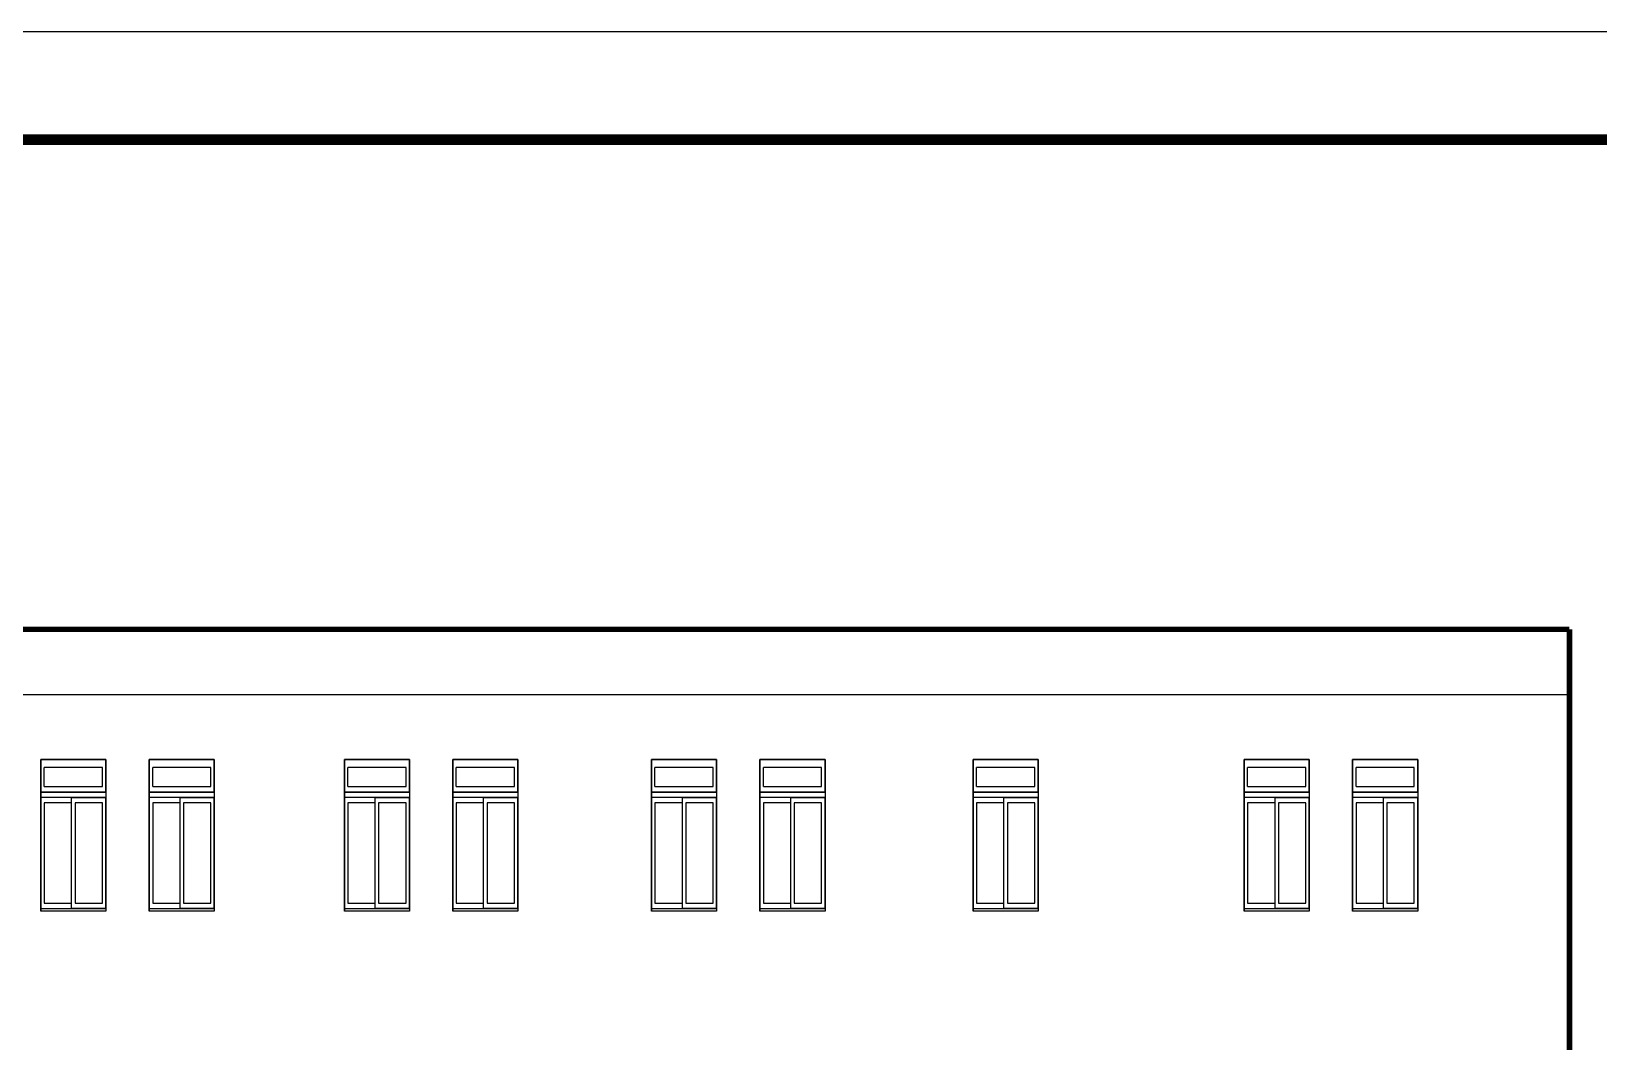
# Model space of a CAD drawing. Extents: x -55219 to 470149, y 494712 to 780039.
# Drawn here: x 299083 to 320768, y 569827 to 583812 of the extents above; entities that cross this region are included whole.
import ezdxf

# ---------------------------------------------------------------- set-up
doc = ezdxf.new("R2010")
doc.units = 0
doc.header["$LTSCALE"] = 1500
doc.header["$MEASUREMENT"] = 0
doc.layers.add('LVTRY', color=6, linetype='CONTINUOUS')
doc.layers.add('PUB_TITLE', color=4, linetype='CONTINUOUS')

msp = doc.modelspace()

# ---------------------------------------------------------------- linework, layer by layer
at = {"layer": 'LVTRY', "color": 7}
for p, q in [((277664.3, 574632.8), (320364.3, 574632.8)), ((299214.3, 573732.8), (299214.3, 571632.8)), ((299214.3, 573732.8), (299214.3, 573282.8)), ((299214.3, 573282.8), (299214.3, 573732.8)), ((299214.3, 573732.8), (299214.3, 573282.8)), ((299214.3, 573282.8), (299214.3, 573732.8)), ((299214.3, 573282.8), (299214.3, 573732.8)), ((300114.3, 573732.8), (299214.3, 573732.8)), ((300114.3, 573732.8), (299214.3, 573732.8)), ((299214.3, 573732.8), (300114.3, 573732.8)), ((300114.3, 573732.8), (299214.3, 573732.8)), ((300114.3, 573732.8), (299214.3, 573732.8)), ((300066.9, 573620.3), (299261.7, 573620.3)), ((300066.9, 573620.3), (299261.7, 573620.3)), ((299261.7, 573357.8), (299261.7, 573620.3)), ((299261.7, 573357.8), (299261.7, 573620.3)), ((300066.9, 573357.8), (300066.9, 573620.3)), ((300066.9, 573357.8), (300066.9, 573620.3)), ((300114.3, 573732.8), (300114.3, 571632.8)), ((300114.3, 573282.8), (300114.3, 573732.8)), ((300114.3, 573732.8), (300114.3, 573282.8)), ((300114.3, 573732.8), (300114.3, 573282.8)), ((300114.3, 573732.8), (300114.3, 573282.8)), ((300114.3, 573732.8), (300114.3, 573282.8)), ((300714.3, 573732.8), (300714.3, 571632.8)), ((301614.3, 573732.8), (300714.3, 573732.8)), ((301614.3, 573732.8), (300714.3, 573732.8)), ((300714.3, 573732.8), (301614.3, 573732.8)), ((301614.3, 573732.8), (300714.3, 573732.8)), ((301614.3, 573732.8), (300714.3, 573732.8)), ((300714.3, 573732.8), (300714.3, 573282.8)), ((300714.3, 573282.8), (300714.3, 573732.8)), ((300714.3, 573732.8), (300714.3, 573282.8)), ((300714.3, 573282.8), (300714.3, 573732.8)), ((300714.3, 573282.8), (300714.3, 573732.8)), ((301566.9, 573620.3), (300761.7, 573620.3)), ((301566.9, 573620.3), (300761.7, 573620.3)), ((300761.7, 573357.8), (300761.7, 573620.3)), ((300761.7, 573357.8), (300761.7, 573620.3)), ((301566.9, 573357.8), (301566.9, 573620.3)), ((301566.9, 573357.8), (301566.9, 573620.3)), ((301614.3, 573732.8), (301614.3, 571632.8)), ((301614.3, 573282.8), (301614.3, 573732.8)), ((301614.3, 573732.8), (301614.3, 573282.8)), ((301614.3, 573732.8), (301614.3, 573282.8)), ((301614.3, 573732.8), (301614.3, 573282.8)), ((301614.3, 573732.8), (301614.3, 573282.8)), ((303414.3, 573732.8), (303414.3, 571632.8)), ((304314.3, 573732.8), (303414.3, 573732.8)), ((304314.3, 573732.8), (303414.3, 573732.8)), ((303414.3, 573732.8), (304314.3, 573732.8)), ((304314.3, 573732.8), (303414.3, 573732.8)), ((304314.3, 573732.8), (303414.3, 573732.8)), ((303414.3, 573732.8), (303414.3, 573282.8)), ((303414.3, 573282.8), (303414.3, 573732.8)), ((303414.3, 573732.8), (303414.3, 573282.8)), ((303414.3, 573282.8), (303414.3, 573732.8)), ((303414.3, 573282.8), (303414.3, 573732.8)), ((304266.9, 573620.3), (303461.7, 573620.3)), ((304266.9, 573620.3), (303461.7, 573620.3)), ((303461.7, 573357.8), (303461.7, 573620.3)), ((303461.7, 573357.8), (303461.7, 573620.3)), ((304266.9, 573357.8), (304266.9, 573620.3)), ((304266.9, 573357.8), (304266.9, 573620.3)), ((304314.3, 573732.8), (304314.3, 571632.8)), ((304314.3, 573282.8), (304314.3, 573732.8)), ((304314.3, 573732.8), (304314.3, 573282.8)), ((304314.3, 573732.8), (304314.3, 573282.8)), ((304314.3, 573732.8), (304314.3, 573282.8)), ((304314.3, 573732.8), (304314.3, 573282.8)), ((304914.3, 573732.8), (304914.3, 571632.8)), ((305814.3, 573732.8), (304914.3, 573732.8)), ((305814.3, 573732.8), (304914.3, 573732.8)), ((304914.3, 573732.8), (305814.3, 573732.8)), ((305814.3, 573732.8), (304914.3, 573732.8)), ((305814.3, 573732.8), (304914.3, 573732.8)), ((304914.3, 573732.8), (304914.3, 573282.8)), ((304914.3, 573282.8), (304914.3, 573732.8)), ((304914.3, 573732.8), (304914.3, 573282.8)), ((304914.3, 573282.8), (304914.3, 573732.8)), ((304914.3, 573282.8), (304914.3, 573732.8)), ((305766.9, 573620.3), (304961.7, 573620.3)), ((305766.9, 573620.3), (304961.7, 573620.3)), ((304961.7, 573357.8), (304961.7, 573620.3)), ((304961.7, 573357.8), (304961.7, 573620.3)), ((305766.9, 573357.8), (305766.9, 573620.3)), ((305766.9, 573357.8), (305766.9, 573620.3)), ((305814.3, 573732.8), (305814.3, 571632.8)), ((305814.3, 573282.8), (305814.3, 573732.8)), ((305814.3, 573732.8), (305814.3, 573282.8)), ((305814.3, 573732.8), (305814.3, 573282.8)), ((305814.3, 573732.8), (305814.3, 573282.8)), ((305814.3, 573732.8), (305814.3, 573282.8)), ((307664.3, 573732.8), (307664.3, 571632.8)), ((308564.3, 573732.8), (307664.3, 573732.8)), ((308564.3, 573732.8), (307664.3, 573732.8)), ((307664.3, 573732.8), (308564.3, 573732.8)), ((308564.3, 573732.8), (307664.3, 573732.8)), ((308564.3, 573732.8), (307664.3, 573732.8)), ((307664.3, 573732.8), (307664.3, 573282.8)), ((307664.3, 573282.8), (307664.3, 573732.8)), ((307664.3, 573732.8), (307664.3, 573282.8)), ((307664.3, 573282.8), (307664.3, 573732.8)), ((307664.3, 573282.8), (307664.3, 573732.8)), ((308516.9, 573620.3), (307711.7, 573620.3)), ((308516.9, 573620.3), (307711.7, 573620.3)), ((307711.7, 573357.8), (307711.7, 573620.3)), ((307711.7, 573357.8), (307711.7, 573620.3)), ((308516.9, 573357.8), (308516.9, 573620.3)), ((308516.9, 573357.8), (308516.9, 573620.3)), ((308564.3, 573732.8), (308564.3, 571632.8)), ((308564.3, 573282.8), (308564.3, 573732.8)), ((308564.3, 573732.8), (308564.3, 573282.8)), ((308564.3, 573732.8), (308564.3, 573282.8)), ((308564.3, 573732.8), (308564.3, 573282.8)), ((308564.3, 573732.8), (308564.3, 573282.8)), ((309164.3, 573732.8), (309164.3, 571632.8)), ((310064.3, 573732.8), (309164.3, 573732.8)), ((310064.3, 573732.8), (309164.3, 573732.8)), ((309164.3, 573732.8), (310064.3, 573732.8)), ((310064.3, 573732.8), (309164.3, 573732.8)), ((310064.3, 573732.8), (309164.3, 573732.8)), ((309164.3, 573732.8), (309164.3, 573282.8)), ((309164.3, 573282.8), (309164.3, 573732.8)), ((309164.3, 573732.8), (309164.3, 573282.8)), ((309164.3, 573282.8), (309164.3, 573732.8)), ((309164.3, 573282.8), (309164.3, 573732.8)), ((310016.9, 573620.3), (309211.7, 573620.3)), ((310016.9, 573620.3), (309211.7, 573620.3)), ((309211.7, 573357.8), (309211.7, 573620.3)), ((309211.7, 573357.8), (309211.7, 573620.3)), ((310016.9, 573357.8), (310016.9, 573620.3)), ((310016.9, 573357.8), (310016.9, 573620.3)), ((310064.3, 573732.8), (310064.3, 571632.8)), ((310064.3, 573282.8), (310064.3, 573732.8)), ((310064.3, 573732.8), (310064.3, 573282.8)), ((310064.3, 573732.8), (310064.3, 573282.8)), ((310064.3, 573732.8), (310064.3, 573282.8)), ((310064.3, 573732.8), (310064.3, 573282.8)), ((312114.1, 573732.8), (312114.1, 571632.8)), ((313014.1, 573732.8), (312114.1, 573732.8)), ((313014.1, 573732.8), (312114.1, 573732.8)), ((312114.1, 573732.8), (313014.1, 573732.8)), ((313014.1, 573732.8), (312114.1, 573732.8)), ((313014.1, 573732.8), (312114.1, 573732.8)), ((312114.1, 573732.8), (312114.1, 573282.8)), ((312114.1, 573282.8), (312114.1, 573732.8)), ((312114.1, 573732.8), (312114.1, 573282.8)), ((312114.1, 573282.8), (312114.1, 573732.8)), ((312114.1, 573282.8), (312114.1, 573732.8)), ((312966.7, 573620.3), (312161.4, 573620.3)), ((312966.7, 573620.3), (312161.4, 573620.3)), ((312161.4, 573357.8), (312161.4, 573620.3)), ((312161.4, 573357.8), (312161.4, 573620.3)), ((312966.7, 573357.8), (312966.7, 573620.3)), ((312966.7, 573357.8), (312966.7, 573620.3)), ((313014.1, 573732.8), (313014.1, 571632.8)), ((313014.1, 573282.8), (313014.1, 573732.8)), ((313014.1, 573732.8), (313014.1, 573282.8)), ((313014.1, 573732.8), (313014.1, 573282.8)), ((313014.1, 573732.8), (313014.1, 573282.8)), ((313014.1, 573732.8), (313014.1, 573282.8)), ((315864.1, 573732.8), (315864.1, 571632.8)), ((316764.1, 573732.8), (315864.1, 573732.8)), ((316764.1, 573732.8), (315864.1, 573732.8)), ((315864.1, 573732.8), (316764.1, 573732.8)), ((316764.1, 573732.8), (315864.1, 573732.8)), ((316764.1, 573732.8), (315864.1, 573732.8)), ((315864.1, 573732.8), (315864.1, 573282.8)), ((315864.1, 573282.8), (315864.1, 573732.8)), ((315864.1, 573732.8), (315864.1, 573282.8)), ((315864.1, 573282.8), (315864.1, 573732.8)), ((315864.1, 573282.8), (315864.1, 573732.8)), ((316716.7, 573620.3), (315911.4, 573620.3)), ((316716.7, 573620.3), (315911.4, 573620.3)), ((315911.4, 573357.8), (315911.4, 573620.3)), ((315911.4, 573357.8), (315911.4, 573620.3)), ((316716.7, 573357.8), (316716.7, 573620.3)), ((316716.7, 573357.8), (316716.7, 573620.3)), ((316764.1, 573732.8), (316764.1, 571632.8)), ((316764.1, 573282.8), (316764.1, 573732.8)), ((316764.1, 573732.8), (316764.1, 573282.8)), ((316764.1, 573732.8), (316764.1, 573282.8)), ((316764.1, 573732.8), (316764.1, 573282.8)), ((316764.1, 573732.8), (316764.1, 573282.8)), ((317364.1, 573282.8), (317364.1, 573732.8)), ((317364.1, 573282.8), (317364.1, 573732.8)), ((317364.1, 573732.8), (317364.1, 573282.8)), ((317364.1, 573282.8), (317364.1, 573732.8)), ((317364.1, 573732.8), (317364.1, 573282.8)), ((318264.1, 573732.8), (317364.1, 573732.8)), ((318264.1, 573732.8), (317364.1, 573732.8)), ((317364.1, 573732.8), (318264.1, 573732.8)), ((318264.1, 573732.8), (317364.1, 573732.8)), ((318264.1, 573732.8), (317364.1, 573732.8)), ((317364.1, 573732.8), (317364.1, 571632.8)), ((317411.4, 573357.8), (317411.4, 573620.3)), ((317411.4, 573357.8), (317411.4, 573620.3)), ((318216.7, 573620.3), (317411.4, 573620.3)), ((318216.7, 573620.3), (317411.4, 573620.3)), ((318216.7, 573357.8), (318216.7, 573620.3)), ((318216.7, 573357.8), (318216.7, 573620.3)), ((318264.1, 573732.8), (318264.1, 573282.8)), ((318264.1, 573732.8), (318264.1, 573282.8)), ((318264.1, 573732.8), (318264.1, 573282.8)), ((318264.1, 573732.8), (318264.1, 573282.8)), ((318264.1, 573282.8), (318264.1, 573732.8)), ((318264.1, 573732.8), (318264.1, 571632.8)), ((299261.7, 573357.8), (300066.9, 573357.8)), ((299261.7, 573357.8), (300066.9, 573357.8)), ((300761.7, 573357.8), (301566.9, 573357.8)), ((300761.7, 573357.8), (301566.9, 573357.8)), ((303461.7, 573357.8), (304266.9, 573357.8)), ((303461.7, 573357.8), (304266.9, 573357.8)), ((304961.7, 573357.8), (305766.9, 573357.8)), ((304961.7, 573357.8), (305766.9, 573357.8)), ((307711.7, 573357.8), (308516.9, 573357.8)), ((307711.7, 573357.8), (308516.9, 573357.8)), ((309211.7, 573357.8), (310016.9, 573357.8)), ((309211.7, 573357.8), (310016.9, 573357.8)), ((312161.4, 573357.8), (312966.7, 573357.8)), ((312161.4, 573357.8), (312966.7, 573357.8)), ((315911.4, 573357.8), (316716.7, 573357.8)), ((315911.4, 573357.8), (316716.7, 573357.8)), ((317411.4, 573357.8), (318216.7, 573357.8)), ((317411.4, 573357.8), (318216.7, 573357.8)), ((299214.3, 571632.8), (299214.3, 573282.8)), ((299214.3, 571632.8), (299214.3, 573282.8)), ((299214.3, 573282.8), (300114.3, 573282.8)), ((300114.3, 573282.8), (299214.3, 573282.8)), ((300114.3, 573282.8), (299214.3, 573282.8)), ((299214.3, 573207.8), (299214.3, 571670.3)), ((299214.3, 573207.8), (299214.3, 571670.3)), ((300114.3, 573207.8), (299214.3, 573207.8)), ((300114.3, 573207.8), (299214.3, 573207.8)), ((299640.6, 571670.3), (299640.6, 573207.8)), ((299640.6, 571670.3), (299640.6, 573207.8)), ((299640.6, 573207.8), (300114.3, 573207.8)), ((300114.3, 573282.8), (300114.3, 571632.8)), ((300114.3, 573282.8), (300114.3, 571632.8)), ((300114.3, 571670.3), (300114.3, 573207.8)), ((300114.3, 573207.8), (300114.3, 571670.3)), ((300114.3, 573207.8), (300114.3, 571670.3)), ((300714.3, 571632.8), (300714.3, 573282.8)), ((300714.3, 571632.8), (300714.3, 573282.8)), ((300714.3, 573282.8), (301614.3, 573282.8)), ((301614.3, 573282.8), (300714.3, 573282.8)), ((301614.3, 573282.8), (300714.3, 573282.8)), ((300714.3, 573207.8), (300714.3, 571670.3)), ((300714.3, 573207.8), (300714.3, 571670.3)), ((301614.3, 573207.8), (300714.3, 573207.8)), ((301614.3, 573207.8), (300714.3, 573207.8)), ((301140.6, 571670.3), (301140.6, 573207.8)), ((301140.6, 571670.3), (301140.6, 573207.8)), ((301140.6, 573207.8), (301614.3, 573207.8)), ((301614.3, 573282.8), (301614.3, 571632.8)), ((301614.3, 573282.8), (301614.3, 571632.8)), ((301614.3, 571670.3), (301614.3, 573207.8)), ((301614.3, 573207.8), (301614.3, 571670.3)), ((301614.3, 573207.8), (301614.3, 571670.3)), ((303414.3, 571632.8), (303414.3, 573282.8)), ((303414.3, 571632.8), (303414.3, 573282.8)), ((303414.3, 573282.8), (304314.3, 573282.8)), ((304314.3, 573282.8), (303414.3, 573282.8)), ((304314.3, 573282.8), (303414.3, 573282.8)), ((303414.3, 573207.8), (303414.3, 571670.3)), ((303414.3, 573207.8), (303414.3, 571670.3)), ((304314.3, 573207.8), (303414.3, 573207.8)), ((304314.3, 573207.8), (303414.3, 573207.8)), ((303840.6, 571670.3), (303840.6, 573207.8)), ((303840.6, 571670.3), (303840.6, 573207.8)), ((303840.6, 573207.8), (304314.3, 573207.8)), ((304314.3, 573282.8), (304314.3, 571632.8)), ((304314.3, 573282.8), (304314.3, 571632.8)), ((304314.3, 571670.3), (304314.3, 573207.8)), ((304314.3, 573207.8), (304314.3, 571670.3)), ((304314.3, 573207.8), (304314.3, 571670.3)), ((304914.3, 571632.8), (304914.3, 573282.8)), ((304914.3, 571632.8), (304914.3, 573282.8)), ((304914.3, 573282.8), (305814.3, 573282.8)), ((305814.3, 573282.8), (304914.3, 573282.8)), ((305814.3, 573282.8), (304914.3, 573282.8)), ((304914.3, 573207.8), (304914.3, 571670.3)), ((304914.3, 573207.8), (304914.3, 571670.3)), ((305814.3, 573207.8), (304914.3, 573207.8)), ((305814.3, 573207.8), (304914.3, 573207.8)), ((305340.6, 571670.3), (305340.6, 573207.8)), ((305340.6, 571670.3), (305340.6, 573207.8)), ((305340.6, 573207.8), (305814.3, 573207.8)), ((305814.3, 573282.8), (305814.3, 571632.8)), ((305814.3, 573282.8), (305814.3, 571632.8)), ((305814.3, 571670.3), (305814.3, 573207.8)), ((305814.3, 573207.8), (305814.3, 571670.3)), ((305814.3, 573207.8), (305814.3, 571670.3)), ((307664.3, 571632.8), (307664.3, 573282.8)), ((307664.3, 571632.8), (307664.3, 573282.8)), ((307664.3, 573282.8), (308564.3, 573282.8)), ((308564.3, 573282.8), (307664.3, 573282.8)), ((308564.3, 573282.8), (307664.3, 573282.8)), ((307664.3, 573207.8), (307664.3, 571670.3)), ((307664.3, 573207.8), (307664.3, 571670.3)), ((308564.3, 573207.8), (307664.3, 573207.8)), ((308564.3, 573207.8), (307664.3, 573207.8)), ((308090.6, 571670.3), (308090.6, 573207.8)), ((308090.6, 571670.3), (308090.6, 573207.8)), ((308090.6, 573207.8), (308564.3, 573207.8)), ((308564.3, 573282.8), (308564.3, 571632.8)), ((308564.3, 573282.8), (308564.3, 571632.8)), ((308564.3, 571670.3), (308564.3, 573207.8)), ((308564.3, 573207.8), (308564.3, 571670.3)), ((308564.3, 573207.8), (308564.3, 571670.3)), ((309164.3, 571632.8), (309164.3, 573282.8)), ((309164.3, 571632.8), (309164.3, 573282.8)), ((309164.3, 573282.8), (310064.3, 573282.8)), ((310064.3, 573282.8), (309164.3, 573282.8)), ((310064.3, 573282.8), (309164.3, 573282.8)), ((309164.3, 573207.8), (309164.3, 571670.3)), ((309164.3, 573207.8), (309164.3, 571670.3)), ((310064.3, 573207.8), (309164.3, 573207.8)), ((310064.3, 573207.8), (309164.3, 573207.8)), ((309590.6, 571670.3), (309590.6, 573207.8)), ((309590.6, 571670.3), (309590.6, 573207.8)), ((309590.6, 573207.8), (310064.3, 573207.8)), ((310064.3, 573282.8), (310064.3, 571632.8)), ((310064.3, 573282.8), (310064.3, 571632.8)), ((310064.3, 571670.3), (310064.3, 573207.8)), ((310064.3, 573207.8), (310064.3, 571670.3)), ((310064.3, 573207.8), (310064.3, 571670.3)), ((312114.1, 571632.8), (312114.1, 573282.8)), ((312114.1, 571632.8), (312114.1, 573282.8)), ((312114.1, 573282.8), (313014.1, 573282.8)), ((313014.1, 573282.8), (312114.1, 573282.8)), ((313014.1, 573282.8), (312114.1, 573282.8)), ((312114.1, 573207.8), (312114.1, 571670.3)), ((312114.1, 573207.8), (312114.1, 571670.3)), ((313014.1, 573207.8), (312114.1, 573207.8)), ((313014.1, 573207.8), (312114.1, 573207.8)), ((312540.4, 571670.3), (312540.4, 573207.8)), ((312540.4, 571670.3), (312540.4, 573207.8)), ((312540.4, 573207.8), (313014.1, 573207.8)), ((313014.1, 573282.8), (313014.1, 571632.8)), ((313014.1, 573282.8), (313014.1, 571632.8)), ((313014.1, 571670.3), (313014.1, 573207.8)), ((313014.1, 573207.8), (313014.1, 571670.3)), ((313014.1, 573207.8), (313014.1, 571670.3)), ((315864.1, 571632.8), (315864.1, 573282.8)), ((315864.1, 571632.8), (315864.1, 573282.8)), ((315864.1, 573282.8), (316764.1, 573282.8)), ((316764.1, 573282.8), (315864.1, 573282.8)), ((316764.1, 573282.8), (315864.1, 573282.8)), ((315864.1, 573207.8), (315864.1, 571670.3)), ((315864.1, 573207.8), (315864.1, 571670.3)), ((316764.1, 573207.8), (315864.1, 573207.8)), ((316764.1, 573207.8), (315864.1, 573207.8)), ((316290.4, 571670.3), (316290.4, 573207.8)), ((316290.4, 571670.3), (316290.4, 573207.8)), ((316290.4, 573207.8), (316764.1, 573207.8)), ((316764.1, 573282.8), (316764.1, 571632.8)), ((316764.1, 573282.8), (316764.1, 571632.8)), ((316764.1, 571670.3), (316764.1, 573207.8)), ((316764.1, 573207.8), (316764.1, 571670.3)), ((316764.1, 573207.8), (316764.1, 571670.3)), ((318264.1, 573282.8), (317364.1, 573282.8)), ((318264.1, 573282.8), (317364.1, 573282.8)), ((317364.1, 573282.8), (318264.1, 573282.8)), ((317364.1, 571632.8), (317364.1, 573282.8)), ((317364.1, 571632.8), (317364.1, 573282.8)), ((318264.1, 573207.8), (317364.1, 573207.8)), ((318264.1, 573207.8), (317364.1, 573207.8)), ((317364.1, 573207.8), (317364.1, 571670.3)), ((317364.1, 573207.8), (317364.1, 571670.3)), ((317790.4, 573207.8), (318264.1, 573207.8)), ((317790.4, 571670.3), (317790.4, 573207.8)), ((317790.4, 571670.3), (317790.4, 573207.8)), ((318264.1, 573282.8), (318264.1, 571632.8)), ((318264.1, 573282.8), (318264.1, 571632.8)), ((318264.1, 573207.8), (318264.1, 571670.3)), ((318264.1, 573207.8), (318264.1, 571670.3)), ((318264.1, 571670.3), (318264.1, 573207.8)), ((299261.7, 573132.8), (299261.7, 571745.3)), ((299261.7, 573132.8), (299261.7, 571745.3)), ((299640.6, 573132.8), (299261.7, 573132.8)), ((299640.6, 573132.8), (299261.7, 573132.8)), ((299688, 573132.8), (299688, 571745.3)), ((299688, 573132.8), (299688, 571745.3)), ((300066.9, 573132.8), (299688, 573132.8)), ((300066.9, 573132.8), (299688, 573132.8)), ((300066.9, 571745.3), (300066.9, 573132.8)), ((300066.9, 571745.3), (300066.9, 573132.8)), ((300761.7, 573132.8), (300761.7, 571745.3)), ((300761.7, 573132.8), (300761.7, 571745.3)), ((301140.6, 573132.8), (300761.7, 573132.8)), ((301140.6, 573132.8), (300761.7, 573132.8)), ((301188, 573132.8), (301188, 571745.3)), ((301188, 573132.8), (301188, 571745.3)), ((301566.9, 573132.8), (301188, 573132.8)), ((301566.9, 573132.8), (301188, 573132.8)), ((301566.9, 571745.3), (301566.9, 573132.8)), ((301566.9, 571745.3), (301566.9, 573132.8)), ((303461.7, 573132.8), (303461.7, 571745.3)), ((303461.7, 573132.8), (303461.7, 571745.3)), ((303840.6, 573132.8), (303461.7, 573132.8)), ((303840.6, 573132.8), (303461.7, 573132.8)), ((303888, 573132.8), (303888, 571745.3)), ((303888, 573132.8), (303888, 571745.3)), ((304266.9, 573132.8), (303888, 573132.8)), ((304266.9, 573132.8), (303888, 573132.8)), ((304266.9, 571745.3), (304266.9, 573132.8)), ((304266.9, 571745.3), (304266.9, 573132.8)), ((304961.7, 573132.8), (304961.7, 571745.3)), ((304961.7, 573132.8), (304961.7, 571745.3)), ((305340.6, 573132.8), (304961.7, 573132.8)), ((305340.6, 573132.8), (304961.7, 573132.8)), ((305388, 573132.8), (305388, 571745.3)), ((305388, 573132.8), (305388, 571745.3)), ((305766.9, 573132.8), (305388, 573132.8)), ((305766.9, 573132.8), (305388, 573132.8)), ((305766.9, 571745.3), (305766.9, 573132.8)), ((305766.9, 571745.3), (305766.9, 573132.8)), ((307711.7, 573132.8), (307711.7, 571745.3)), ((307711.7, 573132.8), (307711.7, 571745.3)), ((308090.6, 573132.8), (307711.7, 573132.8)), ((308090.6, 573132.8), (307711.7, 573132.8)), ((308138, 573132.8), (308138, 571745.3)), ((308138, 573132.8), (308138, 571745.3)), ((308516.9, 573132.8), (308138, 573132.8)), ((308516.9, 573132.8), (308138, 573132.8)), ((308516.9, 571745.3), (308516.9, 573132.8)), ((308516.9, 571745.3), (308516.9, 573132.8)), ((309211.7, 573132.8), (309211.7, 571745.3)), ((309211.7, 573132.8), (309211.7, 571745.3)), ((309590.6, 573132.8), (309211.7, 573132.8)), ((309590.6, 573132.8), (309211.7, 573132.8)), ((309638, 573132.8), (309638, 571745.3)), ((309638, 573132.8), (309638, 571745.3)), ((310016.9, 573132.8), (309638, 573132.8)), ((310016.9, 573132.8), (309638, 573132.8)), ((310016.9, 571745.3), (310016.9, 573132.8)), ((310016.9, 571745.3), (310016.9, 573132.8)), ((312161.4, 573132.8), (312161.4, 571745.3)), ((312161.4, 573132.8), (312161.4, 571745.3)), ((312540.4, 573132.8), (312161.4, 573132.8)), ((312540.4, 573132.8), (312161.4, 573132.8)), ((312587.7, 573132.8), (312587.7, 571745.3)), ((312587.7, 573132.8), (312587.7, 571745.3)), ((312966.7, 573132.8), (312587.7, 573132.8)), ((312966.7, 573132.8), (312587.7, 573132.8)), ((312966.7, 571745.3), (312966.7, 573132.8)), ((312966.7, 571745.3), (312966.7, 573132.8)), ((315911.4, 573132.8), (315911.4, 571745.3)), ((315911.4, 573132.8), (315911.4, 571745.3)), ((316290.4, 573132.8), (315911.4, 573132.8)), ((316290.4, 573132.8), (315911.4, 573132.8)), ((316337.7, 573132.8), (316337.7, 571745.3)), ((316337.7, 573132.8), (316337.7, 571745.3)), ((316716.7, 573132.8), (316337.7, 573132.8)), ((316716.7, 573132.8), (316337.7, 573132.8)), ((316716.7, 571745.3), (316716.7, 573132.8)), ((316716.7, 571745.3), (316716.7, 573132.8)), ((317790.4, 573132.8), (317411.4, 573132.8)), ((317790.4, 573132.8), (317411.4, 573132.8)), ((317411.4, 573132.8), (317411.4, 571745.3)), ((317411.4, 573132.8), (317411.4, 571745.3)), ((318216.7, 573132.8), (317837.7, 573132.8)), ((318216.7, 573132.8), (317837.7, 573132.8)), ((317837.7, 573132.8), (317837.7, 571745.3)), ((317837.7, 573132.8), (317837.7, 571745.3)), ((318216.7, 571745.3), (318216.7, 573132.8)), ((318216.7, 571745.3), (318216.7, 573132.8)), ((299214.3, 571670.3), (300114.3, 571670.3)), ((299214.3, 571670.3), (300114.3, 571670.3)), ((299214.3, 571632.8), (299214.3, 571632.8)), ((300114.3, 571632.8), (299214.3, 571632.8)), ((300114.3, 571632.8), (299214.3, 571632.8)), ((300114.3, 571632.8), (299214.3, 571632.8)), ((299261.7, 571745.3), (299640.6, 571745.3)), ((299261.7, 571745.3), (299640.6, 571745.3)), ((300114.3, 571670.3), (299640.6, 571670.3)), ((299688, 571745.3), (300066.9, 571745.3)), ((299688, 571745.3), (300066.9, 571745.3)), ((300714.3, 571670.3), (301614.3, 571670.3)), ((300714.3, 571670.3), (301614.3, 571670.3)), ((301614.3, 571632.8), (300714.3, 571632.8)), ((301614.3, 571632.8), (300714.3, 571632.8)), ((301614.3, 571632.8), (300714.3, 571632.8)), ((300714.3, 571632.8), (300714.3, 571632.8)), ((300761.7, 571745.3), (301140.6, 571745.3)), ((300761.7, 571745.3), (301140.6, 571745.3)), ((301614.3, 571670.3), (301140.6, 571670.3)), ((301188, 571745.3), (301566.9, 571745.3)), ((301188, 571745.3), (301566.9, 571745.3)), ((303414.3, 571670.3), (304314.3, 571670.3)), ((303414.3, 571670.3), (304314.3, 571670.3)), ((304314.3, 571632.8), (303414.3, 571632.8)), ((304314.3, 571632.8), (303414.3, 571632.8)), ((304314.3, 571632.8), (303414.3, 571632.8)), ((303414.3, 571632.8), (303414.3, 571632.8)), ((303461.7, 571745.3), (303840.6, 571745.3)), ((303461.7, 571745.3), (303840.6, 571745.3)), ((304314.3, 571670.3), (303840.6, 571670.3)), ((303888, 571745.3), (304266.9, 571745.3)), ((303888, 571745.3), (304266.9, 571745.3)), ((304914.3, 571670.3), (305814.3, 571670.3)), ((304914.3, 571670.3), (305814.3, 571670.3)), ((305814.3, 571632.8), (304914.3, 571632.8)), ((305814.3, 571632.8), (304914.3, 571632.8)), ((305814.3, 571632.8), (304914.3, 571632.8)), ((304914.3, 571632.8), (304914.3, 571632.8)), ((304961.7, 571745.3), (305340.6, 571745.3)), ((304961.7, 571745.3), (305340.6, 571745.3)), ((305814.3, 571670.3), (305340.6, 571670.3)), ((305388, 571745.3), (305766.9, 571745.3)), ((305388, 571745.3), (305766.9, 571745.3)), ((307664.3, 571670.3), (308564.3, 571670.3)), ((307664.3, 571670.3), (308564.3, 571670.3)), ((308564.3, 571632.8), (307664.3, 571632.8)), ((308564.3, 571632.8), (307664.3, 571632.8)), ((308564.3, 571632.8), (307664.3, 571632.8)), ((307664.3, 571632.8), (307664.3, 571632.8)), ((307711.7, 571745.3), (308090.6, 571745.3)), ((307711.7, 571745.3), (308090.6, 571745.3)), ((308564.3, 571670.3), (308090.6, 571670.3)), ((308138, 571745.3), (308516.9, 571745.3)), ((308138, 571745.3), (308516.9, 571745.3)), ((309164.3, 571670.3), (310064.3, 571670.3)), ((309164.3, 571670.3), (310064.3, 571670.3)), ((310064.3, 571632.8), (309164.3, 571632.8)), ((310064.3, 571632.8), (309164.3, 571632.8)), ((310064.3, 571632.8), (309164.3, 571632.8)), ((309164.3, 571632.8), (309164.3, 571632.8)), ((309211.7, 571745.3), (309590.6, 571745.3)), ((309211.7, 571745.3), (309590.6, 571745.3)), ((310064.3, 571670.3), (309590.6, 571670.3)), ((309638, 571745.3), (310016.9, 571745.3)), ((309638, 571745.3), (310016.9, 571745.3)), ((312114.1, 571670.3), (313014.1, 571670.3)), ((312114.1, 571670.3), (313014.1, 571670.3)), ((313014.1, 571632.8), (312114.1, 571632.8)), ((313014.1, 571632.8), (312114.1, 571632.8)), ((313014.1, 571632.8), (312114.1, 571632.8)), ((312114.1, 571632.8), (312114.1, 571632.8)), ((312161.4, 571745.3), (312540.4, 571745.3)), ((312161.4, 571745.3), (312540.4, 571745.3)), ((313014.1, 571670.3), (312540.4, 571670.3)), ((312587.7, 571745.3), (312966.7, 571745.3)), ((312587.7, 571745.3), (312966.7, 571745.3)), ((315864.1, 571670.3), (316764.1, 571670.3)), ((315864.1, 571670.3), (316764.1, 571670.3)), ((316764.1, 571632.8), (315864.1, 571632.8)), ((316764.1, 571632.8), (315864.1, 571632.8)), ((316764.1, 571632.8), (315864.1, 571632.8)), ((315864.1, 571632.8), (315864.1, 571632.8)), ((315911.4, 571745.3), (316290.4, 571745.3)), ((315911.4, 571745.3), (316290.4, 571745.3)), ((316764.1, 571670.3), (316290.4, 571670.3)), ((316337.7, 571745.3), (316716.7, 571745.3)), ((316337.7, 571745.3), (316716.7, 571745.3)), ((317364.1, 571670.3), (318264.1, 571670.3)), ((317364.1, 571670.3), (318264.1, 571670.3)), ((317364.1, 571632.8), (317364.1, 571632.8)), ((318264.1, 571632.8), (317364.1, 571632.8)), ((318264.1, 571632.8), (317364.1, 571632.8)), ((318264.1, 571632.8), (317364.1, 571632.8)), ((317411.4, 571745.3), (317790.4, 571745.3)), ((317411.4, 571745.3), (317790.4, 571745.3)), ((318264.1, 571670.3), (317790.4, 571670.3)), ((317837.7, 571745.3), (318216.7, 571745.3)), ((317837.7, 571745.3), (318216.7, 571745.3))]:
    msp.add_line(p, q, dxfattribs=at)
at = {"layer": 'LVTRY', "color": 7, "const_width": 75}
for points in [[(277424.3, 575532.8), (320364.3, 575532.8)], [(320364.3, 575532.8), (320364.3, 566472.8)]]:
    msp.add_lwpolyline(points, dxfattribs=at)
at = {"layer": 'PUB_TITLE'}
msp.add_lwpolyline([(209567.7, 494711.6), (209567.7, 583811.6), (335717.7, 583811.6), (335717.7, 494711.6)], close=True, dxfattribs=at)
at = {"layer": 'PUB_TITLE', "const_width": 150}
msp.add_lwpolyline([(213317.7, 496211.6), (334217.7, 496211.6), (334217.7, 582311.6), (213317.7, 582311.6)], close=True, dxfattribs=at)

doc.saveas('drawing.dxf')
